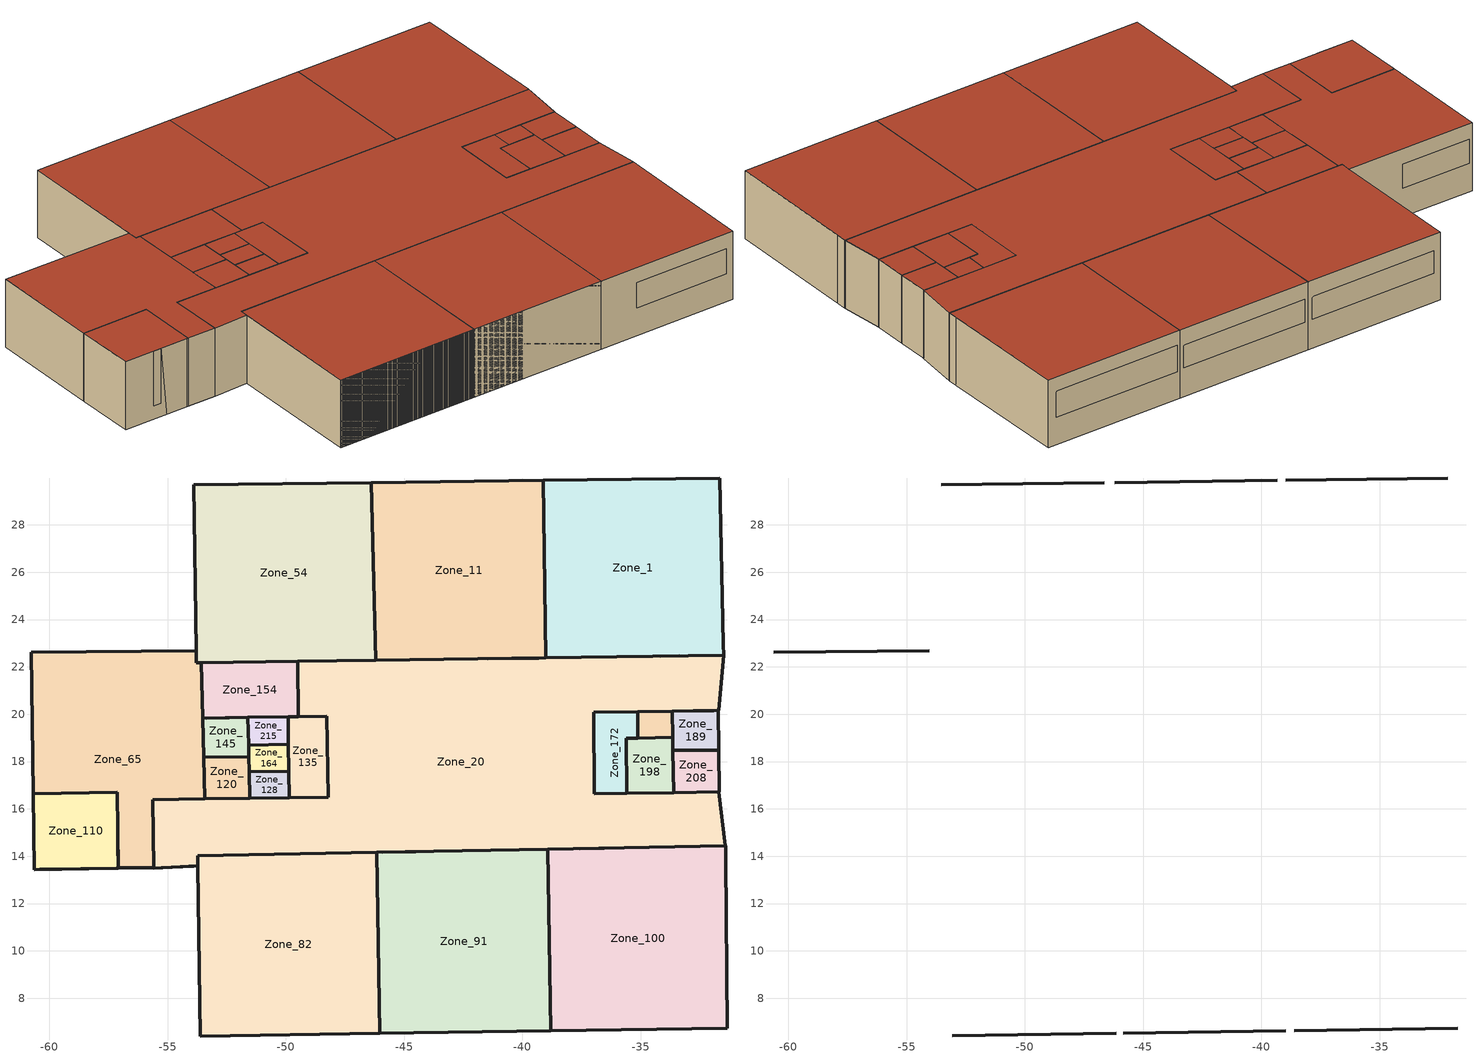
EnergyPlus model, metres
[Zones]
Zone_1
 floor outside (LayeredConstr_id_0109): -39.12,29.88 -31.67,29.98 -31.51,22.97 -31.5,22.49 -39.01,22.38 z3.05
 wall outside (LayeredConstr_id_0013): -39.12,29.88 -39.01,22.38 z3.05:6.66
 wall outside (LayeredConstr_id_0119): -31.67,29.98 -39.12,29.88 / -31.67,29.98 -39.12,29.88 z3.05:6.66
 wall outside (LayeredConstr_id_0114): -31.51,22.97 -31.67,29.98 z3.05:6.66
 wall outside (LayeredConstr_id_0003): -31.5,22.49 -31.51,22.97 z3.05:6.66
 wall outside (LayeredConstr_id_0014): -39.01,22.38 -31.5,22.49 -39.01,22.38 z3.05:6.66
 roof outside (LayeredConstr_id_0108): -31.5,22.49 -31.51,22.97 -31.67,29.98 -39.12,29.88 -39.01,22.38 z6.66
Zone_7
 wall outside (LayeredConstr_id_0107): -34.18,22.45 -33.38,22.46 z3.77:5.84
Zone_11
 floor outside (LayeredConstr_id_0109): -39.01,22.38 -46.2,22.28 -46.4,29.79 -39.12,29.88 z3.05
 wall outside (LayeredConstr_id_0013): -39.01,22.38 -39.12,29.88 z3.05:6.66
 wall outside (LayeredConstr_id_0014): -46.4,29.79 -46.2,22.28 -39.01,22.38 / -46.2,22.28 -39.01,22.38 z3.05:6.66
 wall outside (LayeredConstr_id_0119): -39.12,29.88 -46.4,29.79 / -39.12,29.88 -46.4,29.79 z3.05:6.66
 roof outside (LayeredConstr_id_0108): -46.4,29.79 -46.2,22.28 -39.01,22.38 -39.12,29.88 z6.66
Zone_13
 wall outside (LayeredConstr_id_0107): -41.47,22.34 -39.31,22.38 z3.72:5.89
Zone_20
 floor outside (LayeredConstr_id_0109): -39.01,22.38 -31.5,22.49 -31.73,20.16 -33.68,20.13 -35.13,20.11 -36.99,20.08 -36.96,16.64 -35.59,16.66 -33.62,16.69 -31.69,16.72 -31.42,14.44 -38.92,14.3 -46.15,14.16 -53.72,14.02 -53.72,13.59 -55.57,13.5 -55.63,16.4 -53.43,16.43 -51.52,16.45 -49.87,16.47 -48.21,16.49 -48.27,19.92 -49.47,19.9 -49.51,22.23 -46.2,22.28 z3.05
 wall outside (LayeredConstr_id_0014): -31.5,22.49 -39.01,22.38 -46.2,22.28 -49.51,22.23 / -31.5,22.49 -39.01,22.38 -46.2,22.28 / -53.72,13.59 -53.72,14.02 -46.15,14.16 -38.92,14.3 -31.42,14.44 / -38.92,14.3 -31.42,14.44 / -38.92,14.3 -46.15,14.16 / -48.21,16.49 -49.87,16.47 -51.52,16.45 -53.43,16.43 -55.63,16.4 z3.05:6.66
 wall outside (LayeredConstr_id_0012): -31.69,16.72 -33.62,16.69 -35.59,16.66 -36.96,16.64 -36.99,20.08 -35.13,20.11 -33.68,20.13 -31.73,20.16 -33.68,20.13 / -55.63,16.4 -55.57,13.5 / -49.47,19.9 -48.27,19.92 -48.21,16.49 z3.05:6.66
 wall outside (LayeredConstr_id_0114): -55.57,13.5 -53.72,13.59 / -55.57,13.5 -53.72,13.59 z3.05:6.66
 wall outside (LayeredConstr_id_0011): -49.51,22.23 -49.47,19.9 z3.05:6.66
 wall outside (airwall_construction): -31.49,22.49 -31.71,20.16 / -31.43,14.43 -31.7,16.72 z3.05:6.66
 roof outside (LayeredConstr_id_0108): -49.51,22.23 -49.47,19.9 -48.27,19.92 -48.21,16.49 -49.87,16.47 -51.52,16.45 -53.43,16.43 -55.63,16.4 -55.57,13.5 -53.72,13.59 -53.72,14.02 -46.15,14.16 -38.92,14.3 -31.42,14.44 -31.69,16.72 -33.62,16.69 -35.59,16.66 -36.96,16.64 -36.99,20.08 -35.13,20.11 -33.68,20.13 -31.73,20.16 -31.5,22.49 -39.01,22.38 -46.2,22.28 z6.66
Zone_21
 wall outside (LayeredConstr_id_0107): -39.31,22.38 -41.47,22.34 z3.72:5.89
Zone_23
 wall outside (LayeredConstr_id_0107): -33.38,22.46 -34.18,22.45 z3.77:5.84
Zone_26
 wall outside (LayeredConstr_id_0107): -32.79,20.14 -31.93,20.16 z3.08:5.82
Zone_35
 wall outside (LayeredConstr_id_0107): -37.58,14.32 -36.55,14.34 z3.73:5.85
Zone_37
 wall outside (LayeredConstr_id_0107): -45.93,14.17 -44.5,14.19 z3.71:6.16
Zone_41
 wall outside (LayeredConstr_id_0106): -55.27,13.51 -53.9,13.58 z3.72:6.03
Zone_54
 floor outside (LayeredConstr_id_0109): -49.51,22.23 -53.57,22.17 -53.78,22.17 -53.79,22.69 -53.89,29.69 -46.4,29.79 -46.2,22.28 z3.05
 wall outside (LayeredConstr_id_0014): -53.79,22.69 -53.78,22.17 -53.57,22.17 -49.51,22.23 -46.2,22.28 -46.4,29.79 z3.05:6.66
 wall outside (LayeredConstr_id_0113): -53.89,29.69 -53.79,22.69 z3.05:6.66
 wall outside (LayeredConstr_id_0119): -46.4,29.79 -53.89,29.69 / -46.4,29.79 -53.89,29.69 z3.05:6.66
 roof outside (LayeredConstr_id_0108): -46.4,29.79 -53.89,29.69 -53.79,22.69 -53.78,22.17 -53.57,22.17 -49.51,22.23 -46.2,22.28 z6.66
Zone_65
 floor outside (LayeredConstr_id_0109): -55.57,13.5 -57.09,13.5 -57.12,16.71 -60.67,16.64 -60.76,22.61 -53.79,22.69 -53.78,22.17 -53.57,22.17 -53.51,19.84 -53.47,18.17 -53.43,16.43 -55.63,16.4 z3.05
 wall outside (LayeredConstr_id_0012): -55.57,13.5 -55.63,16.4 / -57.12,16.71 -57.09,13.5 / -57.12,16.71 -57.09,13.5 z3.05:6.66
 wall outside (LayeredConstr_id_0009): -60.67,16.64 -57.12,16.71 z3.05:6.66
 wall outside (LayeredConstr_id_0118): -60.76,22.61 -60.67,16.64 z3.05:6.66
 wall outside (LayeredConstr_id_0116): -53.79,22.69 -60.76,22.61 / -53.79,22.69 -60.76,22.61 z3.05:6.66
 wall outside (LayeredConstr_id_0014): -53.57,22.17 -53.78,22.17 -53.79,22.69 / -55.63,16.4 -53.43,16.43 z3.05:6.66
 wall outside (LayeredConstr_id_0013): -53.43,16.43 -53.47,18.17 -53.51,19.84 -53.57,22.17 z3.05:6.66
 wall outside (airwall_construction): -57.09,13.51 -55.57,13.51 z3.05:6.66
 roof outside (LayeredConstr_id_0108): -53.43,16.43 -53.47,18.17 -53.51,19.84 -53.57,22.17 -53.78,22.17 -53.79,22.69 -60.76,22.61 -60.67,16.64 -57.12,16.71 -57.09,13.5 -55.57,13.5 -55.63,16.4 z6.66
Zone_68
 wall outside (LayeredConstr_id_0107): -57.1,14.81 -57.09,14.03 z3.79:5.86
Zone_82
 floor outside (LayeredConstr_id_0109): -53.72,13.59 -53.72,14.02 -46.15,14.16 -46.04,6.51 -53.61,6.4 z3.05
 wall outside (LayeredConstr_id_0117): -53.72,13.59 -53.61,6.4 z3.05:6.66
 wall outside (LayeredConstr_id_0014): -46.15,14.16 -53.72,14.02 -53.72,13.59 z3.05:6.66
 wall outside (LayeredConstr_id_0012): -46.04,6.51 -46.15,14.16 z3.05:6.66
 wall outside (LayeredConstr_id_0116): -53.61,6.4 -46.04,6.51 / -53.61,6.4 -46.04,6.51 z3.05:6.66
 roof outside (LayeredConstr_id_0108): -46.04,6.51 -46.15,14.16 -53.72,14.02 -53.72,13.59 -53.61,6.4 z6.66
Zone_91
 floor outside (LayeredConstr_id_0109): -46.15,14.16 -38.92,14.3 -38.81,6.62 -46.04,6.51 z3.05
 wall outside (LayeredConstr_id_0012): -46.15,14.16 -46.04,6.51 / -38.81,6.62 -38.92,14.3 z3.05:6.66
 wall outside (LayeredConstr_id_0014): -38.92,14.3 -46.15,14.16 -38.92,14.3 z3.05:6.66
 wall outside (LayeredConstr_id_0116): -46.04,6.51 -38.81,6.62 / -46.04,6.52 -38.81,6.62 z3.05:6.66
 roof outside (LayeredConstr_id_0108): -38.81,6.62 -38.92,14.3 -46.15,14.16 -46.04,6.51 z6.66
Zone_93
 wall outside (LayeredConstr_id_0107): -44.5,14.19 -45.93,14.17 z3.71:6.16
Zone_100
 floor outside (LayeredConstr_id_0109): -38.92,14.3 -31.42,14.44 -31.41,13.88 -31.34,6.73 -38.81,6.62 z3.05
 wall outside (LayeredConstr_id_0012): -38.92,14.3 -38.81,6.62 z3.05:6.66
 wall outside (LayeredConstr_id_0014): -31.42,14.44 -38.92,14.3 / -31.42,14.44 -38.92,14.3 z3.05:6.66
 wall outside (LayeredConstr_id_0003): -31.41,13.88 -31.42,14.44 z3.05:6.66
 wall outside (LayeredConstr_id_0114): -31.34,6.73 -31.41,13.88 z3.05:6.66
 wall outside (LayeredConstr_id_0116): -38.81,6.62 -31.34,6.73 / -38.81,6.62 -31.34,6.73 z3.05:6.66
 roof outside (LayeredConstr_id_0108): -31.34,6.73 -31.41,13.88 -31.42,14.44 -38.92,14.3 -38.81,6.62 z6.66
Zone_102
 wall outside (LayeredConstr_id_0107): -36.55,14.34 -37.58,14.32 z3.73:5.85
Zone_110
 floor outside (LayeredConstr_id_0109): -60.63,13.44 -60.67,16.64 -57.12,16.71 -57.09,13.5 -57.16,13.5 z3.05
 wall outside (LayeredConstr_id_0115): -60.63,13.44 -57.16,13.5 -57.09,13.5 / -60.63,13.44 -57.16,13.5 z3.05:6.66; -58.66,13.47,3.77 -60.4,13.44,3.77 -60.4,13.44,6.66 -60.63,13.44,6.66 -60.63,13.44,3.05 -57.16,13.5,3.05 -57.16,13.5,6.66 -58.66,13.47,6.66; -58.66,13.47,3.77 -60.4,13.44,3.77 -60.4,13.44,6.66 -60.63,13.44,6.66 -60.63,13.44,3.05 -57.16,13.5,3.05 -57.16,13.5,6.66 -58.66,13.47,6.66
 wall outside (LayeredConstr_id_0118): -60.67,16.64 -60.63,13.44 z3.05:6.66
 wall outside (LayeredConstr_id_0009): -57.12,16.71 -60.67,16.64 z3.05:6.66
 wall outside (LayeredConstr_id_0012): -57.09,13.5 -57.12,16.71 / -57.09,13.5 -57.12,16.71 z3.05:6.66
 roof outside (LayeredConstr_id_0108): -57.09,13.5 -57.12,16.71 -60.67,16.64 -60.63,13.44 -57.16,13.5 z6.66
Zone_111
 wall outside (LayeredConstr_id_0106): -60.4,13.44 -58.66,13.47 z3.77:6.66
Zone_115
 wall outside (LayeredConstr_id_0107): -57.09,14.03 -57.1,14.81 z3.79:5.86
Zone_120
 floor outside (LayeredConstr_id_0109): -53.43,16.43 -53.47,18.17 -51.56,18.2 -51.55,17.57 -51.52,16.45 z3.05
 wall outside (LayeredConstr_id_0014): -53.43,16.43 -51.52,16.45 z3.05:6.66
 wall outside (LayeredConstr_id_0013): -53.47,18.17 -53.43,16.43 z3.05:6.66
 wall outside (LayeredConstr_id_0008): -51.56,18.2 -53.47,18.17 z3.05:6.66
 wall outside (LayeredConstr_id_0010): -51.52,16.45 -51.55,17.57 -51.56,18.2 z3.05:6.66
 roof outside (LayeredConstr_id_0108): -51.55,17.57 -51.56,18.2 -53.47,18.17 -53.43,16.43 -51.52,16.45 z6.66
Zone_128
 floor outside (LayeredConstr_id_0109): -51.52,16.45 -51.55,17.57 -49.88,17.58 -49.87,16.47 z3.05
 wall outside (LayeredConstr_id_0014): -51.52,16.45 -49.87,16.47 z3.05:6.66
 wall outside (LayeredConstr_id_0010): -49.88,17.58 -51.55,17.57 -51.52,16.45 z3.05:6.66
 wall outside (LayeredConstr_id_0009): -49.87,16.47 -49.88,17.58 z3.05:6.66
 roof outside (LayeredConstr_id_0108): -49.88,17.58 -51.55,17.57 -51.52,16.45 -49.87,16.47 z6.66
Zone_135
 floor outside (LayeredConstr_id_0109): -49.87,16.47 -49.88,17.58 -49.89,18.72 -49.91,19.89 -49.47,19.9 -48.27,19.92 -48.21,16.49 z3.05
 wall outside (LayeredConstr_id_0014): -49.87,16.47 -48.21,16.49 z3.05:6.66
 wall outside (LayeredConstr_id_0009): -49.91,19.89 -49.89,18.72 -49.88,17.58 -49.87,16.47 z3.05:6.66
 wall outside (LayeredConstr_id_0012): -48.21,16.49 -48.27,19.92 -49.47,19.9 -49.91,19.89 z3.05:6.66
 roof outside (LayeredConstr_id_0108): -48.27,19.92 -49.47,19.9 -49.91,19.89 -49.89,18.72 -49.88,17.58 -49.87,16.47 -48.21,16.49 z6.66
Zone_145
 floor outside (LayeredConstr_id_0109): -53.51,19.84 -51.61,19.87 -51.58,18.7 -51.56,18.2 -53.47,18.17 z3.05
 wall outside (LayeredConstr_id_0013): -53.51,19.84 -53.47,18.17 z3.05:6.66
 wall outside (LayeredConstr_id_0012): -51.61,19.87 -53.51,19.84 / -51.61,19.87 -53.51,19.84 z3.05:6.66
 wall outside (LayeredConstr_id_0010): -51.56,18.2 -51.58,18.7 -51.61,19.87 z3.05:6.66
 wall outside (LayeredConstr_id_0008): -53.47,18.17 -51.56,18.2 z3.05:6.66
 roof outside (LayeredConstr_id_0108): -51.56,18.2 -51.58,18.7 -51.61,19.87 -53.51,19.84 -53.47,18.17 z6.66
Zone_147
 wall outside (LayeredConstr_id_0107): -52.39,19.85 -53.35,19.84 z3.69:6.05
Zone_154
 floor outside (LayeredConstr_id_0109): -53.57,22.17 -49.51,22.23 -49.47,19.9 -49.91,19.89 -51.61,19.87 -53.51,19.84 z3.05
 wall outside (LayeredConstr_id_0013): -53.57,22.17 -53.51,19.84 z3.05:6.66
 wall outside (LayeredConstr_id_0014): -49.51,22.23 -53.57,22.17 z3.05:6.66
 wall outside (LayeredConstr_id_0011): -49.47,19.9 -49.51,22.23 z3.05:6.66
 wall outside (LayeredConstr_id_0012): -49.91,19.89 -49.47,19.9 / -51.61,19.87 -49.91,19.89 / -53.51,19.84 -51.61,19.87 -53.51,19.84 z3.05:6.66
 roof outside (LayeredConstr_id_0108): -51.61,19.87 -49.91,19.89 -49.47,19.9 -49.51,22.23 -53.57,22.17 -53.51,19.84 z6.66
Zone_160
 wall outside (LayeredConstr_id_0107): -53.35,19.84 -52.39,19.85 z3.69:6.05
Zone_164
 floor outside (LayeredConstr_id_0109): -51.56,18.2 -51.58,18.7 -49.89,18.72 -49.88,17.58 -51.55,17.57 z3.05
 wall outside (LayeredConstr_id_0010): -49.89,18.72 -51.58,18.7 -51.56,18.2 -51.55,17.57 -49.88,17.58 z3.05:6.66
 wall outside (LayeredConstr_id_0009): -49.88,17.58 -49.89,18.72 z3.05:6.66
 roof outside (LayeredConstr_id_0108): -49.88,17.58 -49.89,18.72 -51.58,18.7 -51.56,18.2 -51.55,17.57 z6.66
Zone_172
 floor outside (LayeredConstr_id_0109): -35.13,20.11 -35.12,18.99 -35.62,18.98 -35.59,16.66 -36.96,16.64 -36.99,20.08 z3.05
 wall outside (LayeredConstr_id_0012): -35.13,20.11 -36.99,20.08 -36.96,16.64 -35.59,16.66 z3.05:6.66
 wall outside (LayeredConstr_id_0008): -35.59,16.66 -35.62,18.98 -35.12,18.99 -35.13,20.11 / -35.59,16.66 -35.62,18.98 z3.05:6.66
 roof outside (LayeredConstr_id_0108): -36.96,16.64 -35.59,16.66 -35.62,18.98 -35.12,18.99 -35.13,20.11 -36.99,20.08 z6.66
Zone_176
 wall outside (LayeredConstr_id_0107): -35.61,17.88 -35.62,18.88 z3.73:6.65
Zone_182
 floor outside (LayeredConstr_id_0109): -33.68,20.13 -33.66,19.02 -35.12,18.99 -35.13,20.11 z3.05
 wall outside (LayeredConstr_id_0012): -33.68,20.13 -35.13,20.11 z3.05:6.66
 wall outside (LayeredConstr_id_0010): -33.66,19.02 -33.68,20.13 z3.05:6.66
 wall outside (LayeredConstr_id_0008): -35.13,20.11 -35.12,18.99 -33.66,19.02 z3.05:6.66
 roof outside (LayeredConstr_id_0108): -35.12,18.99 -33.66,19.02 -33.68,20.13 -35.13,20.11 z6.66
Zone_189
 floor outside (LayeredConstr_id_0109): -31.73,20.16 -31.71,18.48 -33.65,18.47 -33.66,19.02 -33.68,20.13 z3.05
 wall outside (LayeredConstr_id_0012): -31.73,20.16 -33.68,20.13 -31.73,20.16 z3.05:6.66
 wall outside (LayeredConstr_id_0112): -31.71,18.48 -31.73,20.16 z3.05:6.66
 wall outside (LayeredConstr_id_0008): -33.65,18.47 -31.71,18.48 z3.05:6.66
 wall outside (LayeredConstr_id_0010): -33.68,20.13 -33.66,19.02 -33.65,18.47 z3.05:6.66
 roof outside (LayeredConstr_id_0108): -33.66,19.02 -33.65,18.47 -31.71,18.48 -31.73,20.16 -33.68,20.13 z6.66
Zone_190
 wall outside (LayeredConstr_id_0107): -31.93,20.16 -32.79,20.14 z3.08:5.82
Zone_198
 floor outside (LayeredConstr_id_0109): -35.12,18.99 -33.66,19.02 -33.65,18.47 -33.62,16.69 -35.59,16.66 -35.62,18.98 z3.05
 wall outside (LayeredConstr_id_0008): -33.66,19.02 -35.12,18.99 -35.62,18.98 -35.59,16.66 / -35.62,18.98 -35.59,16.66 z3.05:6.66
 wall outside (LayeredConstr_id_0010): -33.62,16.69 -33.65,18.47 -33.66,19.02 z3.05:6.66
 wall outside (LayeredConstr_id_0012): -35.59,16.66 -33.62,16.69 z3.05:6.66
 roof outside (LayeredConstr_id_0108): -35.59,16.66 -33.62,16.69 -33.65,18.47 -33.66,19.02 -35.12,18.99 -35.62,18.98 z6.66
Zone_204
 wall outside (LayeredConstr_id_0107): -35.62,18.88 -35.61,17.88 z3.73:6.65
Zone_208
 floor outside (LayeredConstr_id_0109): -33.65,18.47 -31.71,18.48 -31.69,16.72 -33.62,16.69 z3.05
 wall outside (LayeredConstr_id_0010): -33.65,18.47 -33.62,16.69 z3.05:6.66
 wall outside (LayeredConstr_id_0008): -31.71,18.48 -33.65,18.47 z3.05:6.66
 wall outside (LayeredConstr_id_0112): -31.69,16.72 -31.71,18.48 z3.05:6.66
 wall outside (LayeredConstr_id_0012): -33.62,16.69 -31.69,16.72 z3.05:6.66
 roof outside (LayeredConstr_id_0108): -31.69,16.72 -31.71,18.48 -33.65,18.47 -33.62,16.69 z6.66
Zone_215
 floor outside (LayeredConstr_id_0109): -51.58,18.7 -51.61,19.87 -49.91,19.89 -49.89,18.72 z3.05
 wall outside (LayeredConstr_id_0010): -51.61,19.87 -51.58,18.7 -49.89,18.72 z3.05:6.66
 wall outside (LayeredConstr_id_0012): -49.91,19.89 -51.61,19.87 z3.05:6.66
 wall outside (LayeredConstr_id_0009): -49.89,18.72 -49.91,19.89 z3.05:6.66
 roof outside (LayeredConstr_id_0108): -49.91,19.89 -51.61,19.87 -51.58,18.7 -49.89,18.72 z6.66
Zone_3
 wall outside (LayeredConstr_id_0106): -32.12,29.98 -38.97,29.89 z4.52:5.91
Zone_16
 wall outside (LayeredConstr_id_0106): -39.34,29.88 -46.19,29.79 z4.59:5.8
Zone_60
 wall outside (LayeredConstr_id_0106): -46.64,29.79 -53.52,29.69 z4.6:5.79
Zone_72
 wall outside (LayeredConstr_id_0106): -54.04,22.69 -60.61,22.61 z4.57:5.83
Zone_87
 wall outside (LayeredConstr_id_0106): -53.07,6.41 -46.14,6.51 z4.59:5.93
Zone_96
 wall outside (LayeredConstr_id_0106): -45.84,6.52 -38.98,6.62 z4.62:5.99
Zone_106
 wall outside (LayeredConstr_id_0106): -38.62,6.62 -31.71,6.73 z4.53:5.87
[Site:Location]
MyLocation: Name=Trento; Latitude=46.07; Longitude=11.12; Timezone=1; Elevation=190
[Building]
MyBuilding: Name=MyBuilding; North axis=0; Terrain=Suburbs; Loads convergence tolerance value=0.04; Temperature convergence tolerance value=0.4; Solar distribution=FullInteriorAndExterior; Maximum number of warmup days=25; Minimum number of warmup days=6
[Construction]
LayeredConstr_id_0003: material_id_113, LayeredConstr_id_0003, material_id_102, material_id_202
LayeredConstr_id_0008: material_id_113, LayeredConstr_id_0008, material_id_102, material_id_202
LayeredConstr_id_0009: material_id_113, LayeredConstr_id_0009, material_id_102, material_id_202
LayeredConstr_id_0010: material_id_113, LayeredConstr_id_0010, material_id_102, material_id_202
LayeredConstr_id_0011: material_id_113, LayeredConstr_id_0011, material_id_102, material_id_202
LayeredConstr_id_0012: material_id_113, LayeredConstr_id_0012, material_id_102, material_id_202
LayeredConstr_id_0013: material_id_113, LayeredConstr_id_0013, material_id_102, material_id_202
LayeredConstr_id_0014: material_id_113, LayeredConstr_id_0014, material_id_102, material_id_202
LayeredConstr_id_0106: material_id_206, LayeredConstr_id_0106, material_id_207, material_id_208
LayeredConstr_id_0107: material_id_205, LayeredConstr_id_0107, material_id_209
LayeredConstr_id_0108: material_id_101, LayeredConstr_id_0108, material_id_201, material_id_113
LayeredConstr_id_0109: material_id_204, LayeredConstr_id_0109, material_id_203, material_id_201
LayeredConstr_id_0112: material_id_113, LayeredConstr_id_0112, material_id_102, material_id_202
LayeredConstr_id_0113: material_id_113, LayeredConstr_id_0113, material_id_102, material_id_202
LayeredConstr_id_0114: material_id_113, LayeredConstr_id_0114, material_id_102, material_id_202
LayeredConstr_id_0115: material_id_113, LayeredConstr_id_0115, material_id_102, material_id_202
LayeredConstr_id_0116: material_id_113, LayeredConstr_id_0116, material_id_102, material_id_202
LayeredConstr_id_0117: material_id_113, LayeredConstr_id_0117, material_id_102, material_id_202
LayeredConstr_id_0118: material_id_113, LayeredConstr_id_0118, material_id_102, material_id_202
LayeredConstr_id_0119: material_id_113, LayeredConstr_id_0119, material_id_102, material_id_202
airwall_construction: airwall_material, airwall_construction
[Material]
Name | Name | Roughness | Thickness | Conductivity | Density | Specific heat
material_id_113 | plaster_external | MediumSmooth | 0.0125 | 0.93 | 1050 | 900
material_id_102 | bricks_full | MediumSmooth | 0.15 | 0.72 | 1800 | 900
material_id_202 | mortar | MediumSmooth | 0.0125 | 0.87 | 1800 | 900
material_id_206 | glass_double | MediumSmooth | 0.04 | 1 | 2500 | 900
material_id_207 | sealant | MediumSmooth | 0.005 | 0.2 | 1200 | 900
material_id_208 | frame_aluminium | MediumSmooth | 0.005 | 160 | 2700 | 900
material_id_205 | wood | MediumSmooth | 0.035 | 0.16 | 700 | 900
material_id_209 | varnish_finish | MediumSmooth | 0.005 | 0.15 | 900 | 900
material_id_101 | plaster_internal | MediumSmooth | 0.015 | 0.7 | 950 | 900
material_id_201 | concrete | MediumSmooth | 0.22 | 2 | 2300 | 900
material_id_204 | wood_parquet | MediumSmooth | 0.02 | 0.17 | 750 | 900
material_id_203 | screed | MediumSmooth | 0.05 | 0.85 | 2000 | 900
airwall_material | airwall_material | VerySmooth | 0.05 | 0.01 | 1.2 | 1005
[Zone] Type=1; Multiplier=1
Name | Name
Zone_1 | Zone_1
Zone_3 | Zone_3
Zone_7 | Zone_7
Zone_11 | Zone_11
Zone_13 | Zone_13
Zone_16 | Zone_16
Zone_20 | Zone_20
Zone_21 | Zone_21
Zone_23 | Zone_23
Zone_26 | Zone_26
Zone_35 | Zone_35
Zone_37 | Zone_37
Zone_41 | Zone_41
Zone_54 | Zone_54
Zone_60 | Zone_60
Zone_65 | Zone_65
Zone_68 | Zone_68
Zone_72 | Zone_72
Zone_82 | Zone_82
Zone_87 | Zone_87
Zone_91 | Zone_91
Zone_93 | Zone_93
Zone_96 | Zone_96
Zone_100 | Zone_100
Zone_102 | Zone_102
Zone_106 | Zone_106
Zone_110 | Zone_110
Zone_111 | Zone_111
Zone_115 | Zone_115
Zone_120 | Zone_120
Zone_128 | Zone_128
Zone_135 | Zone_135
Zone_145 | Zone_145
Zone_147 | Zone_147
Zone_154 | Zone_154
Zone_160 | Zone_160
Zone_164 | Zone_164
Zone_172 | Zone_172
Zone_176 | Zone_176
Zone_182 | Zone_182
Zone_189 | Zone_189
Zone_190 | Zone_190
Zone_198 | Zone_198
Zone_204 | Zone_204
Zone_208 | Zone_208
Zone_215 | Zone_215
